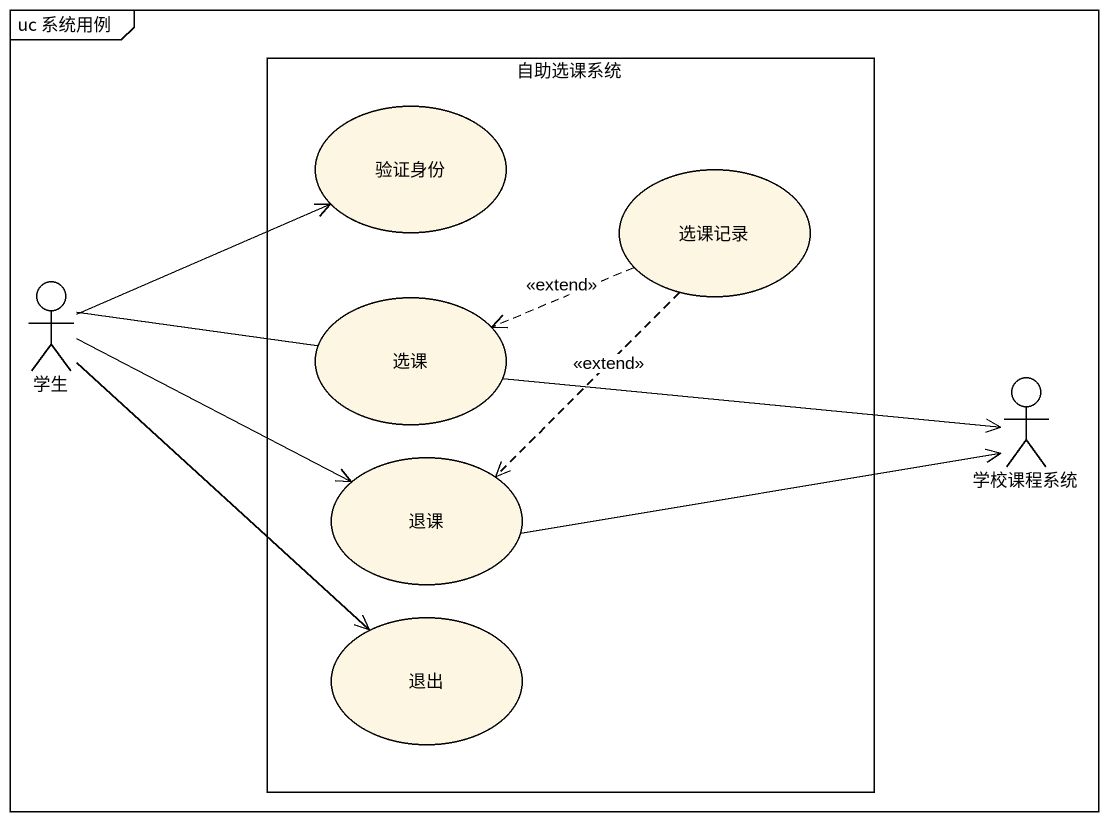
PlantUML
@startuml
mainframe uc 系统用例
rectangle 自助选课系统 {
  usecase 验证身份
  usecase 选课记录
  usecase 选课
  usecase 退课
  usecase 退出
}
actor 学生
actor 学校课程系统
选课记录 .left.> 选课 : <<extend>>
选课记录 ..> 退课 : <<extend>>
学生 -right-> 验证身份
学生 -right- 选课
学生 -right-> 退课
学生 --> 退出
选课 -right-> 学校课程系统
退课 -right-> 学校课程系统
@enduml
